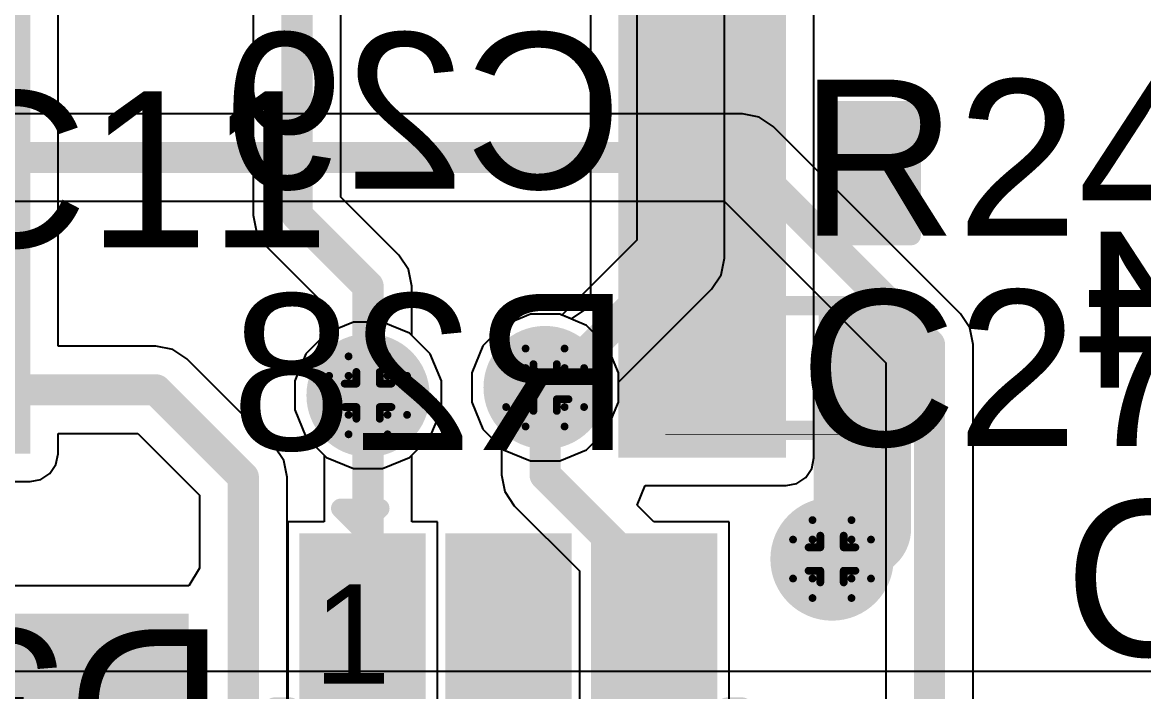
# Model space of a CAD drawing. Header units: inches. Extents: x -0.1 to 17.9, y -0.8 to 4.8.
# Drawn here: x 1.5853 to 1.8729, y 3.547 to 3.7187 of the extents above; entities that cross this region are included whole.
import ezdxf

# ---------------------------------------------------------------- set-up
doc = ezdxf.new("R2010")
doc.units = ezdxf.units.IN
doc.header["$MEASUREMENT"] = 0
for name, color, linetype in [('Bottom Layer 1', 5, 'Continuous'), ('Bottom Overlay', 54, 'Continuous'), ('Bottom Paste', 16, 'Continuous'), ('Bottom Solder', 6, 'Continuous'), ('Drill Drawing', 1, 'Continuous'), ('GND+Signal', 16, 'Continuous'), ('PWR+Signal', 76, 'Continuous'), ('Top 3D Body', 56, 'Continuous'), ('Top Layer 1', 1, 'Continuous'), ('Top Overlay', 2, 'Continuous'), ('Top Solder', 216, 'Continuous'), ('Via Holes', 16, 'Continuous')]:
    doc.layers.add(name, color=color, linetype=linetype)
doc.styles.add('Arial', font='', dxfattribs={"height": 0.2})
doc.styles.get('Arial').set_extended_font_data('Arial')

# ---------------------------------------------------------------- blocks, each defined once
blk = doc.blocks.new('R___0402_B_136')
at = {"layer": 'Bottom Layer 1'}
for points in [[(-0.0095, 0.0125), (-0.0095, -0.0125), (-0.0275, -0.0125), (-0.0275, 0.0125)], [(0.0275, 0.0125), (0.0275, -0.0125), (0.0095, -0.0125), (0.0095, 0.0125)]]:
    blk.add_hatch(color=5, dxfattribs=at).paths.add_polyline_path(points)
at = {"layer": 'Bottom Paste'}
for points in [[(-0.0095, 0.0125), (-0.0095, -0.0125), (-0.0275, -0.0125), (-0.0275, 0.0125)], [(0.0275, 0.0125), (0.0275, -0.0125), (0.0095, -0.0125), (0.0095, 0.0125)]]:
    blk.add_hatch(color=16, dxfattribs=at).paths.add_polyline_path(points)
at = {"layer": 'Bottom Solder'}
for points in [[(-0.00733, 0.01467), (-0.00733, -0.01467), (-0.02967, -0.01467), (-0.02967, 0.01467)], [(0.02967, 0.01467), (0.02967, -0.01467), (0.00733, -0.01467), (0.00733, 0.01467)]]:
    blk.add_hatch(color=6, dxfattribs=at).paths.add_polyline_path(points)
at = {"layer": 'Bottom Overlay'}
for points in [[(0.031, 0.016, 0.005, 0.005, 0), (-0.031, 0.016, 0.005, 0.005, 0)], [(-0.031, 0.016, 0.005, 0.005, 0), (-0.031, -0.016, 0.005, 0.005, 0)], [(0.031, 0.016, 0.005, 0.005, 0), (0.031, -0.016, 0.005, 0.005, 0)], [(0.032, 0.017, 0.000127, 0.000127, 0), (-0.032, 0.017, 0.000127, 0.000127, 0)], [(0.031, -0.016, 0.005, 0.005, 0), (-0.031, -0.016, 0.005, 0.005, 0)]]:
    blk.add_lwpolyline(points, format="xyseb", dxfattribs=at)
for points in [[(-0.03225, 0.016, 0.0025, 0.0025, 1), (-0.02975, 0.016, 0.0025, 0.0025, 1)], [(-0.03225, 0.016, 0.0025, 0.0025, 1), (-0.02975, 0.016, 0.0025, 0.0025, 1)], [(0.02975, 0.016, 0.0025, 0.0025, 1), (0.03225, 0.016, 0.0025, 0.0025, 1)], [(0.02975, 0.016, 0.0025, 0.0025, 1), (0.03225, 0.016, 0.0025, 0.0025, 1)], [(-0.03203, 0.017, 0.0000635, 0.0000635, 1), (-0.03197, 0.017, 0.0000635, 0.0000635, 1)], [(0.03197, 0.017, 0.0000635, 0.0000635, 1), (0.03203, 0.017, 0.0000635, 0.0000635, 1)], [(-0.03225, -0.016, 0.0025, 0.0025, 1), (-0.02975, -0.016, 0.0025, 0.0025, 1)], [(-0.03225, -0.016, 0.0025, 0.0025, 1), (-0.02975, -0.016, 0.0025, 0.0025, 1)], [(0.02975, -0.016, 0.0025, 0.0025, 1), (0.03225, -0.016, 0.0025, 0.0025, 1)], [(0.02975, -0.016, 0.0025, 0.0025, 1), (0.03225, -0.016, 0.0025, 0.0025, 1)]]:
    blk.add_lwpolyline(points, format="xyseb", close=True, dxfattribs=at)
blk = doc.blocks.new('SOT_23_6_B_211')
at = {"layer": 'Bottom Layer 1'}
for points in [[(-0.07559, 0.04961), (-0.02756, 0.04961), (-0.02756, 0.0252), (-0.07559, 0.0252)], [(0.02756, 0.04961), (0.07559, 0.04961), (0.07559, 0.0252), (0.02756, 0.0252)], [(-0.07559, 0.01221), (-0.02756, 0.01221), (-0.02756, -0.0122), (-0.07559, -0.0122)], [(0.02756, 0.01221), (0.07559, 0.01221), (0.07559, -0.0122), (0.02756, -0.0122)], [(-0.07559, -0.0252), (-0.02756, -0.0252), (-0.02756, -0.04961), (-0.07559, -0.04961)], [(0.02756, -0.0252), (0.07559, -0.0252), (0.07559, -0.04961), (0.02756, -0.04961)]]:
    blk.add_hatch(color=5, dxfattribs=at).paths.add_polyline_path(points)
at = {"layer": 'Bottom Paste'}
for points in [[(-0.07559, 0.04961), (-0.02756, 0.04961), (-0.02756, 0.0252), (-0.07559, 0.0252)], [(0.02756, 0.04961), (0.07559, 0.04961), (0.07559, 0.0252), (0.02756, 0.0252)], [(-0.07559, 0.01221), (-0.02756, 0.01221), (-0.02756, -0.0122), (-0.07559, -0.0122)], [(0.02756, 0.01221), (0.07559, 0.01221), (0.07559, -0.0122), (0.02756, -0.0122)], [(-0.07559, -0.0252), (-0.02756, -0.0252), (-0.02756, -0.04961), (-0.07559, -0.04961)], [(0.02756, -0.0252), (0.07559, -0.0252), (0.07559, -0.04961), (0.02756, -0.04961)]]:
    blk.add_hatch(color=16, dxfattribs=at).paths.add_polyline_path(points)
at = {"layer": 'Bottom Solder'}
for points in [[(-0.07959, 0.05361), (-0.02356, 0.05361), (-0.02356, 0.0212), (-0.07959, 0.0212)], [(0.02356, 0.05361), (0.07959, 0.05361), (0.07959, 0.0212), (0.02356, 0.0212)], [(-0.07959, 0.01621), (-0.02356, 0.01621), (-0.02356, -0.0162), (-0.07959, -0.0162)], [(0.02356, 0.01621), (0.07959, 0.01621), (0.07959, -0.0162), (0.02356, -0.0162)], [(-0.07959, -0.0212), (-0.02356, -0.0212), (-0.02356, -0.05361), (-0.07959, -0.05361)], [(0.02356, -0.0212), (0.07959, -0.0212), (0.07959, -0.05361), (0.02356, -0.05361)]]:
    blk.add_hatch(color=6, dxfattribs=at).paths.add_polyline_path(points)
at = {"layer": 'Bottom Overlay'}
for points in [[(-0.035, 0.05606, 0.005, 0.005, 0), (-0.035, 0.06, 0.005, 0.005, 0)], [(0.034, 0.06, 0.005, 0.005, 0), (-0.035, 0.06, 0.005, 0.005, 0)], [(0.034, 0.05606, 0.005, 0.005, 0), (0.034, 0.06, 0.005, 0.005, 0)], [(-0.086, -0.043, 0.005, 0.005, 0), (-0.086, -0.033, 0.005, 0.005, 0)], [(-0.081, -0.038, 0.005, 0.005, 0), (-0.086, -0.033, 0.005, 0.005, 0)], [(-0.086, -0.043, 0.005, 0.005, 0), (-0.081, -0.038, 0.005, 0.005, 0)], [(-0.035, -0.06, 0.005, 0.005, 0), (-0.035, -0.05606, 0.005, 0.005, 0)], [(0.034, -0.06, 0.005, 0.005, 0), (0.034, -0.05606, 0.005, 0.005, 0)], [(0.034, -0.06, 0.005, 0.005, 0), (-0.035, -0.06, 0.005, 0.005, 0)]]:
    blk.add_lwpolyline(points, format="xyseb", dxfattribs=at)
for points in [[(-0.03625, 0.06, 0.0025, 0.0025, 1), (-0.03375, 0.06, 0.0025, 0.0025, 1)], [(-0.03625, 0.06, 0.0025, 0.0025, 1), (-0.03375, 0.06, 0.0025, 0.0025, 1)], [(0.03275, 0.06, 0.0025, 0.0025, 1), (0.03525, 0.06, 0.0025, 0.0025, 1)], [(0.03275, 0.06, 0.0025, 0.0025, 1), (0.03525, 0.06, 0.0025, 0.0025, 1)], [(-0.03625, 0.05606, 0.0025, 0.0025, 1), (-0.03375, 0.05606, 0.0025, 0.0025, 1)], [(0.03275, 0.05606, 0.0025, 0.0025, 1), (0.03525, 0.05606, 0.0025, 0.0025, 1)], [(-0.08725, -0.033, 0.0025, 0.0025, 1), (-0.08475, -0.033, 0.0025, 0.0025, 1)], [(-0.08725, -0.033, 0.0025, 0.0025, 1), (-0.08475, -0.033, 0.0025, 0.0025, 1)], [(-0.08225, -0.038, 0.0025, 0.0025, 1), (-0.07975, -0.038, 0.0025, 0.0025, 1)], [(-0.08225, -0.038, 0.0025, 0.0025, 1), (-0.07975, -0.038, 0.0025, 0.0025, 1)], [(-0.08725, -0.043, 0.0025, 0.0025, 1), (-0.08475, -0.043, 0.0025, 0.0025, 1)], [(-0.08725, -0.043, 0.0025, 0.0025, 1), (-0.08475, -0.043, 0.0025, 0.0025, 1)], [(-0.03625, -0.05606, 0.0025, 0.0025, 1), (-0.03375, -0.05606, 0.0025, 0.0025, 1)], [(0.03275, -0.05606, 0.0025, 0.0025, 1), (0.03525, -0.05606, 0.0025, 0.0025, 1)], [(-0.03625, -0.06, 0.0025, 0.0025, 1), (-0.03375, -0.06, 0.0025, 0.0025, 1)], [(-0.03625, -0.06, 0.0025, 0.0025, 1), (-0.03375, -0.06, 0.0025, 0.0025, 1)], [(0.03275, -0.06, 0.0025, 0.0025, 1), (0.03525, -0.06, 0.0025, 0.0025, 1)], [(0.03275, -0.06, 0.0025, 0.0025, 1), (0.03525, -0.06, 0.0025, 0.0025, 1)]]:
    blk.add_lwpolyline(points, format="xyseb", close=True, dxfattribs=at)
blk = doc.blocks.new('C___0402_B_219')
at = {"layer": 'Bottom Layer 1'}
for points in [[(-0.0095, 0.0125), (-0.0095, -0.0125), (-0.0275, -0.0125), (-0.0275, 0.0125)], [(0.0275, 0.0125), (0.0275, -0.0125), (0.0095, -0.0125), (0.0095, 0.0125)]]:
    blk.add_hatch(color=5, dxfattribs=at).paths.add_polyline_path(points)
at = {"layer": 'Bottom Paste'}
for points in [[(-0.0095, 0.0125), (-0.0095, -0.0125), (-0.0275, -0.0125), (-0.0275, 0.0125)], [(0.0275, 0.0125), (0.0275, -0.0125), (0.0095, -0.0125), (0.0095, 0.0125)]]:
    blk.add_hatch(color=16, dxfattribs=at).paths.add_polyline_path(points)
at = {"layer": 'Bottom Solder'}
for points in [[(-0.00714, 0.01486), (-0.00714, -0.01486), (-0.02986, -0.01486), (-0.02986, 0.01486)], [(0.02986, 0.01486), (0.02986, -0.01486), (0.00714, -0.01486), (0.00714, 0.01486)]]:
    blk.add_hatch(color=6, dxfattribs=at).paths.add_polyline_path(points)
at = {"layer": 'Bottom Overlay'}
for points in [[(-0.011, 0.016, 0.005, 0.005, 0), (-0.031, 0.016, 0.005, 0.005, 0)], [(-0.031, 0.016, 0.005, 0.005, 0), (-0.031, -0.016, 0.005, 0.005, 0)], [(0.031, 0.016, 0.005, 0.005, 0), (0.011, 0.016, 0.005, 0.005, 0)], [(0.031, 0.016, 0.005, 0.005, 0), (0.031, -0.016, 0.005, 0.005, 0)], [(-0.011, -0.016, 0.005, 0.005, 0), (-0.031, -0.016, 0.005, 0.005, 0)], [(0.031, -0.016, 0.005, 0.005, 0), (0.011, -0.016, 0.005, 0.005, 0)]]:
    blk.add_lwpolyline(points, format="xyseb", dxfattribs=at)
for points in [[(-0.03225, 0.016, 0.0025, 0.0025, 1), (-0.02975, 0.016, 0.0025, 0.0025, 1)], [(-0.03225, 0.016, 0.0025, 0.0025, 1), (-0.02975, 0.016, 0.0025, 0.0025, 1)], [(-0.01225, 0.016, 0.0025, 0.0025, 1), (-0.00975, 0.016, 0.0025, 0.0025, 1)], [(0.00975, 0.016, 0.0025, 0.0025, 1), (0.01225, 0.016, 0.0025, 0.0025, 1)], [(0.02975, 0.016, 0.0025, 0.0025, 1), (0.03225, 0.016, 0.0025, 0.0025, 1)], [(0.02975, 0.016, 0.0025, 0.0025, 1), (0.03225, 0.016, 0.0025, 0.0025, 1)], [(-0.03225, -0.016, 0.0025, 0.0025, 1), (-0.02975, -0.016, 0.0025, 0.0025, 1)], [(-0.03225, -0.016, 0.0025, 0.0025, 1), (-0.02975, -0.016, 0.0025, 0.0025, 1)], [(-0.01225, -0.016, 0.0025, 0.0025, 1), (-0.00975, -0.016, 0.0025, 0.0025, 1)], [(0.00975, -0.016, 0.0025, 0.0025, 1), (0.01225, -0.016, 0.0025, 0.0025, 1)], [(0.02975, -0.016, 0.0025, 0.0025, 1), (0.03225, -0.016, 0.0025, 0.0025, 1)], [(0.02975, -0.016, 0.0025, 0.0025, 1), (0.03225, -0.016, 0.0025, 0.0025, 1)]]:
    blk.add_lwpolyline(points, format="xyseb", close=True, dxfattribs=at)

msp = doc.modelspace()

# ---------------------------------------------------------------- hatches: boundary and pattern name
at = {"layer": 'Bottom Layer 1'}
msp.add_hatch(color=5, dxfattribs=at).paths.add_polyline_path([(1.78122, 3.828), (1.73822, 3.828), (1.73822, 3.607), (1.78122, 3.607)])
h = msp.add_hatch(color=5, dxfattribs=at)
edge = h.paths.add_edge_path()
edge.add_arc((1.71941, 3.625), 0.01181, 0, 360)
h = msp.add_hatch(color=5, dxfattribs=at)
edge = h.paths.add_edge_path()
edge.add_arc((1.674, 3.623), 0.01181, 0, 360)
h = msp.add_hatch(color=5, dxfattribs=at)
edge = h.paths.add_edge_path()
edge.add_arc((1.793, 3.581), 0.01181, 0, 360)
at = {"layer": 'Bottom Solder'}
h = msp.add_hatch(color=6, dxfattribs=at)
edge = h.paths.add_edge_path()
edge.add_arc((1.71941, 3.625), 0.01581, 0, 360)
h = msp.add_hatch(color=6, dxfattribs=at)
edge = h.paths.add_edge_path()
edge.add_arc((1.674, 3.623), 0.01581, 0, 360)
h = msp.add_hatch(color=6, dxfattribs=at)
edge = h.paths.add_edge_path()
edge.add_arc((1.793, 3.581), 0.01581, 0, 360)
at = {"layer": 'GND+Signal'}
h = msp.add_hatch(color=16, dxfattribs=at)
edge = h.paths.add_edge_path()
edge.add_arc((1.71941, 3.625), 0.01181, 0, 360)
h = msp.add_hatch(color=16, dxfattribs=at)
edge = h.paths.add_edge_path()
edge.add_arc((1.674, 3.623), 0.01181, 0, 360)
h = msp.add_hatch(color=16, dxfattribs=at)
edge = h.paths.add_edge_path()
edge.add_arc((1.793, 3.581), 0.01181, 0, 360)
at = {"layer": 'PWR+Signal'}
h = msp.add_hatch(color=76, dxfattribs=at)
edge = h.paths.add_edge_path()
edge.add_arc((1.71941, 3.625), 0.01181, 0, 360)
h = msp.add_hatch(color=76, dxfattribs=at)
edge = h.paths.add_edge_path()
edge.add_arc((1.674, 3.623), 0.01181, 0, 360)
h = msp.add_hatch(color=76, dxfattribs=at)
edge = h.paths.add_edge_path()
edge.add_arc((1.793, 3.581), 0.01181, 0, 360)
at = {"layer": 'Top Layer 1'}
for points in [[(1.52934, 3.608), (1.58734, 3.608), (1.58734, 3.827), (1.52934, 3.827)], [(1.523, 3.42), (1.628, 3.42), (1.628, 3.567), (1.523, 3.567)]]:
    msp.add_hatch(color=1, dxfattribs=at).paths.add_polyline_path(points)
h = msp.add_hatch(color=1, dxfattribs=at)
edge = h.paths.add_edge_path()
edge.add_arc((1.71941, 3.625), 0.01181, 0, 360)
h = msp.add_hatch(color=1, dxfattribs=at)
edge = h.paths.add_edge_path()
edge.add_arc((1.674, 3.623), 0.01181, 0, 360)
h = msp.add_hatch(color=1, dxfattribs=at)
edge = h.paths.add_edge_path()
edge.add_arc((1.793, 3.581), 0.01181, 0, 360)
at = {"layer": 'Top Solder'}
h = msp.add_hatch(color=216, dxfattribs=at)
edge = h.paths.add_edge_path()
edge.add_arc((1.793, 3.581), 0.01581, 0, 360)
at = {"layer": 'Via Holes'}
h = msp.add_hatch(color=7, dxfattribs=at)
edge = h.paths.add_edge_path()
edge.add_arc((1.71941, 3.625), 0.00591, 0, 360)
h = msp.add_hatch(color=7, dxfattribs=at)
edge = h.paths.add_edge_path()
edge.add_arc((1.674, 3.623), 0.00591, 0, 360)
h = msp.add_hatch(color=7, dxfattribs=at)
edge = h.paths.add_edge_path()
edge.add_arc((1.793, 3.581), 0.00591, 0, 360)

# ---------------------------------------------------------------- linework, layer by layer
at = {"layer": 'Bottom Layer 1'}
for p, q in [((1.73108, 3.72074), (1.73108, 3.64594)), ((1.78836, 3.607), (1.78836, 3.72074)), ((1.71567, 3.64381), (1.70875, 3.64095)), ((1.72315, 3.64381), (1.71567, 3.64381)), ((1.72608, 3.6426), (1.72315, 3.64381)), ((1.73108, 3.64594), (1.72608, 3.6426)), ((1.67026, 3.64181), (1.66334, 3.63895)), ((1.67774, 3.64181), (1.67026, 3.64181)), ((1.68466, 3.63895), (1.67774, 3.64181)), ((1.70875, 3.64095), (1.70346, 3.63566)), ((1.66334, 3.63895), (1.65805, 3.63366)), ((1.68995, 3.63366), (1.68466, 3.63895)), ((1.70346, 3.63566), (1.7006, 3.62874)), ((1.65805, 3.63366), (1.65519, 3.62674)), ((1.69281, 3.62674), (1.68995, 3.63366)), ((1.65519, 3.62674), (1.65519, 3.61926)), ((1.69281, 3.61926), (1.69281, 3.62674)), ((1.7006, 3.62874), (1.7006, 3.62126)), ((1.7006, 3.62126), (1.70346, 3.61434)), ((1.65519, 3.61926), (1.65805, 3.61234)), ((1.68995, 3.61234), (1.69281, 3.61926)), ((1.65805, 3.61234), (1.66278, 3.60761)), ((1.68522, 3.60761), (1.68995, 3.61234)), ((1.70346, 3.61434), (1.70819, 3.60961)), ((1.70819, 3.60961), (1.70819, 3.60259)), ((1.66278, 3.60761), (1.66278, 3.59059)), ((1.68522, 3.59059), (1.68522, 3.60761)), ((1.78781, 3.60427), (1.78836, 3.607)), ((1.78627, 3.60195), (1.78781, 3.60427)), ((1.70819, 3.60259), (1.70819, 3.60259)), ((1.70819, 3.60259), (1.70905, 3.5983)), ((1.78395, 3.60041), (1.78627, 3.60195)), ((1.70905, 3.5983), (1.71148, 3.59466)), ((1.743, 3.59486), (1.74507, 3.59986)), ((1.74507, 3.59986), (1.78122, 3.59986)), ((1.78122, 3.59986), (1.78395, 3.60041)), ((1.74727, 3.59059), (1.743, 3.59486)), ((1.71148, 3.59466), (1.7282, 3.57794)), ((1.66278, 3.59059), (1.65339, 3.59059)), ((1.65339, 3.59059), (1.65339, 3.52856)), ((1.6918, 3.59059), (1.68522, 3.59059)), ((1.6918, 3.52856), (1.6918, 3.59059)), ((1.76661, 3.59059), (1.74727, 3.59059)), ((1.76661, 3.52856), (1.76661, 3.59059)), ((1.7282, 3.57794), (1.7282, 3.52856))]:
    msp.add_line(p, q, dxfattribs=at)
for points in [[(1.80079, 3.58879, 0.025, 0.025, 0), (1.80079, 3.63, 0.025, 0.025, 0)], [(1.674, 3.56098, 0.008, 0.008, 0), (1.674, 3.623, 0.008, 0.008, 0)], [(1.71941, 3.60259, 0.008, 0.008, 0), (1.71941, 3.625, 0.008, 0.008, 0)], [(1.71941, 3.60259, 0.008, 0.008, 0), (1.7474, 3.5746, 0.008, 0.008, 0)], [(1.793, 3.581, 0.025, 0.025, 0), (1.80079, 3.58879, 0.025, 0.025, 0)], [(1.6726, 3.55957, 0.008, 0.008, 0), (1.6726, 3.5746, 0.008, 0.008, 0)], [(1.71, 3.5144, 0.008, 0.008, 0), (1.71, 3.5746, 0.008, 0.008, 0)], [(1.7474, 3.55957, 0.008, 0.008, 0), (1.7474, 3.5746, 0.008, 0.008, 0)], [(1.6726, 3.55957, 0.008, 0.008, 0), (1.674, 3.56098, 0.008, 0.008, 0)], [(1.6726, 3.5144, 0.008, 0.008, 0), (1.6726, 3.55957, 0.008, 0.008, 0)], [(1.7474, 3.5144, 0.008, 0.008, 0), (1.7474, 3.55957, 0.008, 0.008, 0)]]:
    msp.add_lwpolyline(points, format="xyseb", dxfattribs=at)
for points in [[(1.79454, 3.63, 0.0125, 0.0125, 1), (1.80704, 3.63, 0.0125, 0.0125, 1)], [(1.672, 3.623, 0.004, 0.004, 1), (1.676, 3.623, 0.004, 0.004, 1)], [(1.71741, 3.625, 0.004, 0.004, 1), (1.72141, 3.625, 0.004, 0.004, 1)], [(1.71741, 3.60259, 0.004, 0.004, 1), (1.72141, 3.60259, 0.004, 0.004, 1)], [(1.71741, 3.60259, 0.004, 0.004, 1), (1.72141, 3.60259, 0.004, 0.004, 1)], [(1.79454, 3.58879, 0.0125, 0.0125, 1), (1.80704, 3.58879, 0.0125, 0.0125, 1)], [(1.79454, 3.58879, 0.0125, 0.0125, 1), (1.80704, 3.58879, 0.0125, 0.0125, 1)], [(1.78675, 3.581, 0.0125, 0.0125, 1), (1.79925, 3.581, 0.0125, 0.0125, 1)], [(1.6706, 3.5746, 0.004, 0.004, 1), (1.6746, 3.5746, 0.004, 0.004, 1)], [(1.708, 3.5746, 0.004, 0.004, 1), (1.712, 3.5746, 0.004, 0.004, 1)], [(1.7454, 3.5746, 0.004, 0.004, 1), (1.7494, 3.5746, 0.004, 0.004, 1)], [(1.7454, 3.5746, 0.004, 0.004, 1), (1.7494, 3.5746, 0.004, 0.004, 1)], [(1.6706, 3.55957, 0.004, 0.004, 1), (1.6746, 3.55957, 0.004, 0.004, 1)], [(1.6706, 3.55957, 0.004, 0.004, 1), (1.6746, 3.55957, 0.004, 0.004, 1)], [(1.6706, 3.55957, 0.004, 0.004, 1), (1.6746, 3.55957, 0.004, 0.004, 1)], [(1.672, 3.56098, 0.004, 0.004, 1), (1.676, 3.56098, 0.004, 0.004, 1)], [(1.672, 3.56098, 0.004, 0.004, 1), (1.676, 3.56098, 0.004, 0.004, 1)], [(1.7454, 3.55957, 0.004, 0.004, 1), (1.7494, 3.55957, 0.004, 0.004, 1)], [(1.7454, 3.55957, 0.004, 0.004, 1), (1.7494, 3.55957, 0.004, 0.004, 1)]]:
    msp.add_lwpolyline(points, format="xyseb", close=True, dxfattribs=at)
at = {"layer": 'Drill Drawing'}
for points in [[(1.71441, 3.63, 0.002, 0.002, 0), (1.71441, 3.635, 0.002, 0.002, 0)], [(1.71441, 3.635, 0.002, 0.002, 0), (1.72441, 3.635, 0.002, 0.002, 0)], [(1.72441, 3.63, 0.002, 0.002, 0), (1.72441, 3.635, 0.002, 0.002, 0)], [(1.669, 3.628, 0.002, 0.002, 0), (1.669, 3.633, 0.002, 0.002, 0)], [(1.669, 3.633, 0.002, 0.002, 0), (1.679, 3.633, 0.002, 0.002, 0)], [(1.679, 3.628, 0.002, 0.002, 0), (1.679, 3.633, 0.002, 0.002, 0)], [(1.671, 3.626, 0.002, 0.002, 0), (1.671, 3.629, 0.002, 0.002, 0)], [(1.671, 3.629, 0.002, 0.002, 0), (1.677, 3.629, 0.002, 0.002, 0)], [(1.677, 3.626, 0.002, 0.002, 0), (1.677, 3.629, 0.002, 0.002, 0)], [(1.70941, 3.62, 0.002, 0.002, 0), (1.70941, 3.63, 0.002, 0.002, 0)], [(1.70941, 3.63, 0.002, 0.002, 0), (1.71441, 3.63, 0.002, 0.002, 0)], [(1.71641, 3.628, 0.002, 0.002, 0), (1.71641, 3.631, 0.002, 0.002, 0)], [(1.71641, 3.631, 0.002, 0.002, 0), (1.72241, 3.631, 0.002, 0.002, 0)], [(1.72241, 3.628, 0.002, 0.002, 0), (1.72241, 3.631, 0.002, 0.002, 0)], [(1.72441, 3.63, 0.002, 0.002, 0), (1.72941, 3.63, 0.002, 0.002, 0)], [(1.72941, 3.62, 0.002, 0.002, 0), (1.72941, 3.63, 0.002, 0.002, 0)], [(1.664, 3.618, 0.002, 0.002, 0), (1.664, 3.628, 0.002, 0.002, 0)], [(1.664, 3.628, 0.002, 0.002, 0), (1.669, 3.628, 0.002, 0.002, 0)], [(1.668, 3.62, 0.002, 0.002, 0), (1.668, 3.626, 0.002, 0.002, 0)], [(1.668, 3.626, 0.002, 0.002, 0), (1.671, 3.626, 0.002, 0.002, 0)], [(1.677, 3.626, 0.002, 0.002, 0), (1.68, 3.626, 0.002, 0.002, 0)], [(1.679, 3.628, 0.002, 0.002, 0), (1.684, 3.628, 0.002, 0.002, 0)], [(1.68, 3.62, 0.002, 0.002, 0), (1.68, 3.626, 0.002, 0.002, 0)], [(1.684, 3.618, 0.002, 0.002, 0), (1.684, 3.628, 0.002, 0.002, 0)], [(1.71341, 3.622, 0.002, 0.002, 0), (1.71341, 3.628, 0.002, 0.002, 0)], [(1.71341, 3.628, 0.002, 0.002, 0), (1.71641, 3.628, 0.002, 0.002, 0)], [(1.72241, 3.628, 0.002, 0.002, 0), (1.72541, 3.628, 0.002, 0.002, 0)], [(1.72541, 3.622, 0.002, 0.002, 0), (1.72541, 3.628, 0.002, 0.002, 0)], [(1.668, 3.62, 0.002, 0.002, 0), (1.671, 3.62, 0.002, 0.002, 0)], [(1.671, 3.617, 0.002, 0.002, 0), (1.671, 3.62, 0.002, 0.002, 0)], [(1.677, 3.62, 0.002, 0.002, 0), (1.68, 3.62, 0.002, 0.002, 0)], [(1.677, 3.617, 0.002, 0.002, 0), (1.677, 3.62, 0.002, 0.002, 0)], [(1.70941, 3.62, 0.002, 0.002, 0), (1.71441, 3.62, 0.002, 0.002, 0)], [(1.71341, 3.622, 0.002, 0.002, 0), (1.71641, 3.622, 0.002, 0.002, 0)], [(1.71441, 3.615, 0.002, 0.002, 0), (1.71441, 3.62, 0.002, 0.002, 0)], [(1.71641, 3.619, 0.002, 0.002, 0), (1.71641, 3.622, 0.002, 0.002, 0)], [(1.72241, 3.622, 0.002, 0.002, 0), (1.72541, 3.622, 0.002, 0.002, 0)], [(1.72241, 3.619, 0.002, 0.002, 0), (1.72241, 3.622, 0.002, 0.002, 0)], [(1.72441, 3.62, 0.002, 0.002, 0), (1.72941, 3.62, 0.002, 0.002, 0)], [(1.72441, 3.615, 0.002, 0.002, 0), (1.72441, 3.62, 0.002, 0.002, 0)], [(1.664, 3.618, 0.002, 0.002, 0), (1.669, 3.618, 0.002, 0.002, 0)], [(1.669, 3.613, 0.002, 0.002, 0), (1.669, 3.618, 0.002, 0.002, 0)], [(1.671, 3.617, 0.002, 0.002, 0), (1.677, 3.617, 0.002, 0.002, 0)], [(1.679, 3.618, 0.002, 0.002, 0), (1.684, 3.618, 0.002, 0.002, 0)], [(1.679, 3.613, 0.002, 0.002, 0), (1.679, 3.618, 0.002, 0.002, 0)], [(1.71641, 3.619, 0.002, 0.002, 0), (1.72241, 3.619, 0.002, 0.002, 0)], [(1.71441, 3.615, 0.002, 0.002, 0), (1.72441, 3.615, 0.002, 0.002, 0)], [(1.669, 3.613, 0.002, 0.002, 0), (1.679, 3.613, 0.002, 0.002, 0)], [(1.788, 3.586, 0.002, 0.002, 0), (1.788, 3.591, 0.002, 0.002, 0)], [(1.788, 3.591, 0.002, 0.002, 0), (1.798, 3.591, 0.002, 0.002, 0)], [(1.798, 3.586, 0.002, 0.002, 0), (1.798, 3.591, 0.002, 0.002, 0)], [(1.783, 3.576, 0.002, 0.002, 0), (1.783, 3.586, 0.002, 0.002, 0)], [(1.783, 3.586, 0.002, 0.002, 0), (1.788, 3.586, 0.002, 0.002, 0)], [(1.79, 3.584, 0.002, 0.002, 0), (1.79, 3.587, 0.002, 0.002, 0)], [(1.79, 3.587, 0.002, 0.002, 0), (1.796, 3.587, 0.002, 0.002, 0)], [(1.796, 3.584, 0.002, 0.002, 0), (1.796, 3.587, 0.002, 0.002, 0)], [(1.798, 3.586, 0.002, 0.002, 0), (1.803, 3.586, 0.002, 0.002, 0)], [(1.803, 3.576, 0.002, 0.002, 0), (1.803, 3.586, 0.002, 0.002, 0)], [(1.787, 3.578, 0.002, 0.002, 0), (1.787, 3.584, 0.002, 0.002, 0)], [(1.787, 3.584, 0.002, 0.002, 0), (1.79, 3.584, 0.002, 0.002, 0)], [(1.796, 3.584, 0.002, 0.002, 0), (1.799, 3.584, 0.002, 0.002, 0)], [(1.799, 3.578, 0.002, 0.002, 0), (1.799, 3.584, 0.002, 0.002, 0)], [(1.787, 3.578, 0.002, 0.002, 0), (1.79, 3.578, 0.002, 0.002, 0)], [(1.79, 3.575, 0.002, 0.002, 0), (1.79, 3.578, 0.002, 0.002, 0)], [(1.796, 3.578, 0.002, 0.002, 0), (1.799, 3.578, 0.002, 0.002, 0)], [(1.796, 3.575, 0.002, 0.002, 0), (1.796, 3.578, 0.002, 0.002, 0)], [(1.783, 3.576, 0.002, 0.002, 0), (1.788, 3.576, 0.002, 0.002, 0)], [(1.788, 3.571, 0.002, 0.002, 0), (1.788, 3.576, 0.002, 0.002, 0)], [(1.79, 3.575, 0.002, 0.002, 0), (1.796, 3.575, 0.002, 0.002, 0)], [(1.798, 3.576, 0.002, 0.002, 0), (1.803, 3.576, 0.002, 0.002, 0)], [(1.798, 3.571, 0.002, 0.002, 0), (1.798, 3.576, 0.002, 0.002, 0)], [(1.788, 3.571, 0.002, 0.002, 0), (1.798, 3.571, 0.002, 0.002, 0)]]:
    msp.add_lwpolyline(points, format="xyseb", dxfattribs=at)
for points in [[(1.71391, 3.635, 0.001, 0.001, 1), (1.71491, 3.635, 0.001, 0.001, 1)], [(1.71391, 3.635, 0.001, 0.001, 1), (1.71491, 3.635, 0.001, 0.001, 1)], [(1.72391, 3.635, 0.001, 0.001, 1), (1.72491, 3.635, 0.001, 0.001, 1)], [(1.72391, 3.635, 0.001, 0.001, 1), (1.72491, 3.635, 0.001, 0.001, 1)], [(1.6685, 3.633, 0.001, 0.001, 1), (1.6695, 3.633, 0.001, 0.001, 1)], [(1.6685, 3.633, 0.001, 0.001, 1), (1.6695, 3.633, 0.001, 0.001, 1)], [(1.6785, 3.633, 0.001, 0.001, 1), (1.6795, 3.633, 0.001, 0.001, 1)], [(1.6785, 3.633, 0.001, 0.001, 1), (1.6795, 3.633, 0.001, 0.001, 1)], [(1.6705, 3.629, 0.001, 0.001, 1), (1.6715, 3.629, 0.001, 0.001, 1)], [(1.6705, 3.629, 0.001, 0.001, 1), (1.6715, 3.629, 0.001, 0.001, 1)], [(1.6765, 3.629, 0.001, 0.001, 1), (1.6775, 3.629, 0.001, 0.001, 1)], [(1.6765, 3.629, 0.001, 0.001, 1), (1.6775, 3.629, 0.001, 0.001, 1)], [(1.70891, 3.63, 0.001, 0.001, 1), (1.70991, 3.63, 0.001, 0.001, 1)], [(1.70891, 3.63, 0.001, 0.001, 1), (1.70991, 3.63, 0.001, 0.001, 1)], [(1.71391, 3.63, 0.001, 0.001, 1), (1.71491, 3.63, 0.001, 0.001, 1)], [(1.71391, 3.63, 0.001, 0.001, 1), (1.71491, 3.63, 0.001, 0.001, 1)], [(1.71591, 3.631, 0.001, 0.001, 1), (1.71691, 3.631, 0.001, 0.001, 1)], [(1.71591, 3.631, 0.001, 0.001, 1), (1.71691, 3.631, 0.001, 0.001, 1)], [(1.72191, 3.631, 0.001, 0.001, 1), (1.72291, 3.631, 0.001, 0.001, 1)], [(1.72191, 3.631, 0.001, 0.001, 1), (1.72291, 3.631, 0.001, 0.001, 1)], [(1.72391, 3.63, 0.001, 0.001, 1), (1.72491, 3.63, 0.001, 0.001, 1)], [(1.72391, 3.63, 0.001, 0.001, 1), (1.72491, 3.63, 0.001, 0.001, 1)], [(1.72891, 3.63, 0.001, 0.001, 1), (1.72991, 3.63, 0.001, 0.001, 1)], [(1.72891, 3.63, 0.001, 0.001, 1), (1.72991, 3.63, 0.001, 0.001, 1)], [(1.6635, 3.628, 0.001, 0.001, 1), (1.6645, 3.628, 0.001, 0.001, 1)], [(1.6635, 3.628, 0.001, 0.001, 1), (1.6645, 3.628, 0.001, 0.001, 1)], [(1.6675, 3.626, 0.001, 0.001, 1), (1.6685, 3.626, 0.001, 0.001, 1)], [(1.6675, 3.626, 0.001, 0.001, 1), (1.6685, 3.626, 0.001, 0.001, 1)], [(1.6685, 3.628, 0.001, 0.001, 1), (1.6695, 3.628, 0.001, 0.001, 1)], [(1.6685, 3.628, 0.001, 0.001, 1), (1.6695, 3.628, 0.001, 0.001, 1)], [(1.6705, 3.626, 0.001, 0.001, 1), (1.6715, 3.626, 0.001, 0.001, 1)], [(1.6705, 3.626, 0.001, 0.001, 1), (1.6715, 3.626, 0.001, 0.001, 1)], [(1.6765, 3.626, 0.001, 0.001, 1), (1.6775, 3.626, 0.001, 0.001, 1)], [(1.6765, 3.626, 0.001, 0.001, 1), (1.6775, 3.626, 0.001, 0.001, 1)], [(1.6785, 3.628, 0.001, 0.001, 1), (1.6795, 3.628, 0.001, 0.001, 1)], [(1.6785, 3.628, 0.001, 0.001, 1), (1.6795, 3.628, 0.001, 0.001, 1)], [(1.6795, 3.626, 0.001, 0.001, 1), (1.6805, 3.626, 0.001, 0.001, 1)], [(1.6795, 3.626, 0.001, 0.001, 1), (1.6805, 3.626, 0.001, 0.001, 1)], [(1.6835, 3.628, 0.001, 0.001, 1), (1.6845, 3.628, 0.001, 0.001, 1)], [(1.6835, 3.628, 0.001, 0.001, 1), (1.6845, 3.628, 0.001, 0.001, 1)], [(1.71291, 3.628, 0.001, 0.001, 1), (1.71391, 3.628, 0.001, 0.001, 1)], [(1.71291, 3.628, 0.001, 0.001, 1), (1.71391, 3.628, 0.001, 0.001, 1)], [(1.71591, 3.628, 0.001, 0.001, 1), (1.71691, 3.628, 0.001, 0.001, 1)], [(1.71591, 3.628, 0.001, 0.001, 1), (1.71691, 3.628, 0.001, 0.001, 1)], [(1.72191, 3.628, 0.001, 0.001, 1), (1.72291, 3.628, 0.001, 0.001, 1)], [(1.72191, 3.628, 0.001, 0.001, 1), (1.72291, 3.628, 0.001, 0.001, 1)], [(1.72491, 3.628, 0.001, 0.001, 1), (1.72591, 3.628, 0.001, 0.001, 1)], [(1.72491, 3.628, 0.001, 0.001, 1), (1.72591, 3.628, 0.001, 0.001, 1)], [(1.6675, 3.62, 0.001, 0.001, 1), (1.6685, 3.62, 0.001, 0.001, 1)], [(1.6675, 3.62, 0.001, 0.001, 1), (1.6685, 3.62, 0.001, 0.001, 1)], [(1.6705, 3.62, 0.001, 0.001, 1), (1.6715, 3.62, 0.001, 0.001, 1)], [(1.6705, 3.62, 0.001, 0.001, 1), (1.6715, 3.62, 0.001, 0.001, 1)], [(1.6765, 3.62, 0.001, 0.001, 1), (1.6775, 3.62, 0.001, 0.001, 1)], [(1.6765, 3.62, 0.001, 0.001, 1), (1.6775, 3.62, 0.001, 0.001, 1)], [(1.6795, 3.62, 0.001, 0.001, 1), (1.6805, 3.62, 0.001, 0.001, 1)], [(1.6795, 3.62, 0.001, 0.001, 1), (1.6805, 3.62, 0.001, 0.001, 1)], [(1.70891, 3.62, 0.001, 0.001, 1), (1.70991, 3.62, 0.001, 0.001, 1)], [(1.70891, 3.62, 0.001, 0.001, 1), (1.70991, 3.62, 0.001, 0.001, 1)], [(1.71291, 3.622, 0.001, 0.001, 1), (1.71391, 3.622, 0.001, 0.001, 1)], [(1.71291, 3.622, 0.001, 0.001, 1), (1.71391, 3.622, 0.001, 0.001, 1)], [(1.71391, 3.62, 0.001, 0.001, 1), (1.71491, 3.62, 0.001, 0.001, 1)], [(1.71391, 3.62, 0.001, 0.001, 1), (1.71491, 3.62, 0.001, 0.001, 1)], [(1.71591, 3.622, 0.001, 0.001, 1), (1.71691, 3.622, 0.001, 0.001, 1)], [(1.71591, 3.622, 0.001, 0.001, 1), (1.71691, 3.622, 0.001, 0.001, 1)], [(1.72191, 3.622, 0.001, 0.001, 1), (1.72291, 3.622, 0.001, 0.001, 1)], [(1.72191, 3.622, 0.001, 0.001, 1), (1.72291, 3.622, 0.001, 0.001, 1)], [(1.72391, 3.62, 0.001, 0.001, 1), (1.72491, 3.62, 0.001, 0.001, 1)], [(1.72391, 3.62, 0.001, 0.001, 1), (1.72491, 3.62, 0.001, 0.001, 1)], [(1.72491, 3.622, 0.001, 0.001, 1), (1.72591, 3.622, 0.001, 0.001, 1)], [(1.72491, 3.622, 0.001, 0.001, 1), (1.72591, 3.622, 0.001, 0.001, 1)], [(1.72891, 3.62, 0.001, 0.001, 1), (1.72991, 3.62, 0.001, 0.001, 1)], [(1.72891, 3.62, 0.001, 0.001, 1), (1.72991, 3.62, 0.001, 0.001, 1)], [(1.6635, 3.618, 0.001, 0.001, 1), (1.6645, 3.618, 0.001, 0.001, 1)], [(1.6635, 3.618, 0.001, 0.001, 1), (1.6645, 3.618, 0.001, 0.001, 1)], [(1.6685, 3.618, 0.001, 0.001, 1), (1.6695, 3.618, 0.001, 0.001, 1)], [(1.6685, 3.618, 0.001, 0.001, 1), (1.6695, 3.618, 0.001, 0.001, 1)], [(1.6705, 3.617, 0.001, 0.001, 1), (1.6715, 3.617, 0.001, 0.001, 1)], [(1.6705, 3.617, 0.001, 0.001, 1), (1.6715, 3.617, 0.001, 0.001, 1)], [(1.6765, 3.617, 0.001, 0.001, 1), (1.6775, 3.617, 0.001, 0.001, 1)], [(1.6765, 3.617, 0.001, 0.001, 1), (1.6775, 3.617, 0.001, 0.001, 1)], [(1.6785, 3.618, 0.001, 0.001, 1), (1.6795, 3.618, 0.001, 0.001, 1)], [(1.6785, 3.618, 0.001, 0.001, 1), (1.6795, 3.618, 0.001, 0.001, 1)], [(1.6835, 3.618, 0.001, 0.001, 1), (1.6845, 3.618, 0.001, 0.001, 1)], [(1.6835, 3.618, 0.001, 0.001, 1), (1.6845, 3.618, 0.001, 0.001, 1)], [(1.71591, 3.619, 0.001, 0.001, 1), (1.71691, 3.619, 0.001, 0.001, 1)], [(1.71591, 3.619, 0.001, 0.001, 1), (1.71691, 3.619, 0.001, 0.001, 1)], [(1.72191, 3.619, 0.001, 0.001, 1), (1.72291, 3.619, 0.001, 0.001, 1)], [(1.72191, 3.619, 0.001, 0.001, 1), (1.72291, 3.619, 0.001, 0.001, 1)], [(1.71391, 3.615, 0.001, 0.001, 1), (1.71491, 3.615, 0.001, 0.001, 1)], [(1.71391, 3.615, 0.001, 0.001, 1), (1.71491, 3.615, 0.001, 0.001, 1)], [(1.72391, 3.615, 0.001, 0.001, 1), (1.72491, 3.615, 0.001, 0.001, 1)], [(1.72391, 3.615, 0.001, 0.001, 1), (1.72491, 3.615, 0.001, 0.001, 1)], [(1.6685, 3.613, 0.001, 0.001, 1), (1.6695, 3.613, 0.001, 0.001, 1)], [(1.6685, 3.613, 0.001, 0.001, 1), (1.6695, 3.613, 0.001, 0.001, 1)], [(1.6785, 3.613, 0.001, 0.001, 1), (1.6795, 3.613, 0.001, 0.001, 1)], [(1.6785, 3.613, 0.001, 0.001, 1), (1.6795, 3.613, 0.001, 0.001, 1)], [(1.7875, 3.591, 0.001, 0.001, 1), (1.7885, 3.591, 0.001, 0.001, 1)], [(1.7875, 3.591, 0.001, 0.001, 1), (1.7885, 3.591, 0.001, 0.001, 1)], [(1.7975, 3.591, 0.001, 0.001, 1), (1.7985, 3.591, 0.001, 0.001, 1)], [(1.7975, 3.591, 0.001, 0.001, 1), (1.7985, 3.591, 0.001, 0.001, 1)], [(1.7825, 3.586, 0.001, 0.001, 1), (1.7835, 3.586, 0.001, 0.001, 1)], [(1.7825, 3.586, 0.001, 0.001, 1), (1.7835, 3.586, 0.001, 0.001, 1)], [(1.7875, 3.586, 0.001, 0.001, 1), (1.7885, 3.586, 0.001, 0.001, 1)], [(1.7875, 3.586, 0.001, 0.001, 1), (1.7885, 3.586, 0.001, 0.001, 1)], [(1.7895, 3.587, 0.001, 0.001, 1), (1.7905, 3.587, 0.001, 0.001, 1)], [(1.7895, 3.587, 0.001, 0.001, 1), (1.7905, 3.587, 0.001, 0.001, 1)], [(1.7955, 3.587, 0.001, 0.001, 1), (1.7965, 3.587, 0.001, 0.001, 1)], [(1.7955, 3.587, 0.001, 0.001, 1), (1.7965, 3.587, 0.001, 0.001, 1)], [(1.7975, 3.586, 0.001, 0.001, 1), (1.7985, 3.586, 0.001, 0.001, 1)], [(1.7975, 3.586, 0.001, 0.001, 1), (1.7985, 3.586, 0.001, 0.001, 1)], [(1.8025, 3.586, 0.001, 0.001, 1), (1.8035, 3.586, 0.001, 0.001, 1)], [(1.8025, 3.586, 0.001, 0.001, 1), (1.8035, 3.586, 0.001, 0.001, 1)], [(1.7865, 3.584, 0.001, 0.001, 1), (1.7875, 3.584, 0.001, 0.001, 1)], [(1.7865, 3.584, 0.001, 0.001, 1), (1.7875, 3.584, 0.001, 0.001, 1)], [(1.7895, 3.584, 0.001, 0.001, 1), (1.7905, 3.584, 0.001, 0.001, 1)], [(1.7895, 3.584, 0.001, 0.001, 1), (1.7905, 3.584, 0.001, 0.001, 1)], [(1.7955, 3.584, 0.001, 0.001, 1), (1.7965, 3.584, 0.001, 0.001, 1)], [(1.7955, 3.584, 0.001, 0.001, 1), (1.7965, 3.584, 0.001, 0.001, 1)], [(1.7985, 3.584, 0.001, 0.001, 1), (1.7995, 3.584, 0.001, 0.001, 1)], [(1.7985, 3.584, 0.001, 0.001, 1), (1.7995, 3.584, 0.001, 0.001, 1)], [(1.7865, 3.578, 0.001, 0.001, 1), (1.7875, 3.578, 0.001, 0.001, 1)], [(1.7865, 3.578, 0.001, 0.001, 1), (1.7875, 3.578, 0.001, 0.001, 1)], [(1.7895, 3.578, 0.001, 0.001, 1), (1.7905, 3.578, 0.001, 0.001, 1)], [(1.7895, 3.578, 0.001, 0.001, 1), (1.7905, 3.578, 0.001, 0.001, 1)], [(1.7955, 3.578, 0.001, 0.001, 1), (1.7965, 3.578, 0.001, 0.001, 1)], [(1.7955, 3.578, 0.001, 0.001, 1), (1.7965, 3.578, 0.001, 0.001, 1)], [(1.7985, 3.578, 0.001, 0.001, 1), (1.7995, 3.578, 0.001, 0.001, 1)], [(1.7985, 3.578, 0.001, 0.001, 1), (1.7995, 3.578, 0.001, 0.001, 1)], [(1.7825, 3.576, 0.001, 0.001, 1), (1.7835, 3.576, 0.001, 0.001, 1)], [(1.7825, 3.576, 0.001, 0.001, 1), (1.7835, 3.576, 0.001, 0.001, 1)], [(1.7875, 3.576, 0.001, 0.001, 1), (1.7885, 3.576, 0.001, 0.001, 1)], [(1.7875, 3.576, 0.001, 0.001, 1), (1.7885, 3.576, 0.001, 0.001, 1)], [(1.7895, 3.575, 0.001, 0.001, 1), (1.7905, 3.575, 0.001, 0.001, 1)], [(1.7895, 3.575, 0.001, 0.001, 1), (1.7905, 3.575, 0.001, 0.001, 1)], [(1.7955, 3.575, 0.001, 0.001, 1), (1.7965, 3.575, 0.001, 0.001, 1)], [(1.7955, 3.575, 0.001, 0.001, 1), (1.7965, 3.575, 0.001, 0.001, 1)], [(1.7975, 3.576, 0.001, 0.001, 1), (1.7985, 3.576, 0.001, 0.001, 1)], [(1.7975, 3.576, 0.001, 0.001, 1), (1.7985, 3.576, 0.001, 0.001, 1)], [(1.8025, 3.576, 0.001, 0.001, 1), (1.8035, 3.576, 0.001, 0.001, 1)], [(1.8025, 3.576, 0.001, 0.001, 1), (1.8035, 3.576, 0.001, 0.001, 1)], [(1.7875, 3.571, 0.001, 0.001, 1), (1.7885, 3.571, 0.001, 0.001, 1)], [(1.7875, 3.571, 0.001, 0.001, 1), (1.7885, 3.571, 0.001, 0.001, 1)], [(1.7975, 3.571, 0.001, 0.001, 1), (1.7985, 3.571, 0.001, 0.001, 1)], [(1.7975, 3.571, 0.001, 0.001, 1), (1.7985, 3.571, 0.001, 0.001, 1)]]:
    msp.add_lwpolyline(points, format="xyseb", close=True, dxfattribs=at)
at = {"layer": 'GND+Signal'}
for p, q in [((1.77, 3.69522), (1.563, 3.69522)), ((1.77429, 3.69436), (1.77, 3.69522)), ((1.77, 3.69522), (1.77, 3.69522)), ((1.77793, 3.69193), (1.77429, 3.69436)), ((1.82593, 3.64393), (1.77793, 3.69193)), ((1.56765, 3.67278), (1.76535, 3.67278)), ((1.76535, 3.67278), (1.80678, 3.63135)), ((1.71567, 3.64381), (1.70875, 3.64095)), ((1.72315, 3.64381), (1.71567, 3.64381)), ((1.73006, 3.64095), (1.72315, 3.64381)), ((1.82836, 3.64029), (1.82593, 3.64393)), ((1.82593, 3.64393), (1.82593, 3.64393)), ((1.67026, 3.64181), (1.66334, 3.63895)), ((1.67774, 3.64181), (1.67026, 3.64181)), ((1.68466, 3.63895), (1.67774, 3.64181)), ((1.70875, 3.64095), (1.70346, 3.63566)), ((1.73536, 3.63566), (1.73006, 3.64095)), ((1.66334, 3.63895), (1.65805, 3.63366)), ((1.68995, 3.63366), (1.68466, 3.63895)), ((1.82922, 3.636), (1.82836, 3.64029)), ((1.70346, 3.63566), (1.7006, 3.62874)), ((1.73822, 3.62874), (1.73536, 3.63566)), ((1.82922, 3.47865), (1.82922, 3.636)), ((1.82922, 3.636), (1.82922, 3.636)), ((1.65805, 3.63366), (1.65519, 3.62674)), ((1.69281, 3.62674), (1.68995, 3.63366)), ((1.80678, 3.63135), (1.80678, 3.474)), ((1.65519, 3.62674), (1.65519, 3.61926)), ((1.69281, 3.61926), (1.69281, 3.62674)), ((1.7006, 3.62874), (1.7006, 3.62126)), ((1.73822, 3.62126), (1.73822, 3.62874)), ((1.7006, 3.62126), (1.70346, 3.61434)), ((1.73536, 3.61434), (1.73822, 3.62126)), ((1.65519, 3.61926), (1.65805, 3.61234)), ((1.68995, 3.61234), (1.69281, 3.61926)), ((1.65805, 3.61234), (1.66334, 3.60705)), ((1.68466, 3.60705), (1.68995, 3.61234)), ((1.70346, 3.61434), (1.70875, 3.60905)), ((1.73006, 3.60905), (1.73536, 3.61434)), ((1.66334, 3.60705), (1.67026, 3.60419)), ((1.67774, 3.60419), (1.68466, 3.60705)), ((1.70875, 3.60905), (1.71567, 3.60619)), ((1.72315, 3.60619), (1.73006, 3.60905)), ((1.67026, 3.60419), (1.67774, 3.60419)), ((1.71567, 3.60619), (1.72315, 3.60619))]:
    msp.add_line(p, q, dxfattribs=at)
for points in [[(1.563, 3.684, 0.008, 0.008, 0), (1.77, 3.684, 0.008, 0.008, 0)], [(1.77, 3.684, 0.008, 0.008, 0), (1.818, 3.636, 0.008, 0.008, 0)], [(1.818, 3.474, 0.008, 0.008, 0), (1.818, 3.636, 0.008, 0.008, 0)]]:
    msp.add_lwpolyline(points, format="xyseb", dxfattribs=at)
for points in [[(1.768, 3.684, 0.004, 0.004, 1), (1.772, 3.684, 0.004, 0.004, 1)], [(1.768, 3.684, 0.004, 0.004, 1), (1.772, 3.684, 0.004, 0.004, 1)], [(1.816, 3.636, 0.004, 0.004, 1), (1.82, 3.636, 0.004, 0.004, 1)], [(1.816, 3.636, 0.004, 0.004, 1), (1.82, 3.636, 0.004, 0.004, 1)]]:
    msp.add_lwpolyline(points, format="xyseb", close=True, dxfattribs=at)
at = {"layer": 'PWR+Signal'}
for p, q in [((1.71567, 3.64381), (1.70875, 3.64095)), ((1.72315, 3.64381), (1.71567, 3.64381)), ((1.73006, 3.64095), (1.72315, 3.64381)), ((1.67026, 3.64181), (1.66334, 3.63895)), ((1.67774, 3.64181), (1.67026, 3.64181)), ((1.68466, 3.63895), (1.67774, 3.64181)), ((1.70875, 3.64095), (1.70346, 3.63566)), ((1.73536, 3.63566), (1.73006, 3.64095)), ((1.66334, 3.63895), (1.65805, 3.63366)), ((1.68995, 3.63366), (1.68466, 3.63895)), ((1.70346, 3.63566), (1.7006, 3.62874)), ((1.73822, 3.62874), (1.73536, 3.63566)), ((1.65805, 3.63366), (1.65519, 3.62674)), ((1.69281, 3.62674), (1.68995, 3.63366)), ((1.65519, 3.62674), (1.65519, 3.61926)), ((1.69281, 3.61926), (1.69281, 3.62674)), ((1.7006, 3.62874), (1.7006, 3.62126)), ((1.73822, 3.62126), (1.73822, 3.62874)), ((1.7006, 3.62126), (1.70346, 3.61434)), ((1.73536, 3.61434), (1.73822, 3.62126)), ((1.65519, 3.61926), (1.65805, 3.61234)), ((1.68995, 3.61234), (1.69281, 3.61926)), ((1.65805, 3.61234), (1.66334, 3.60705)), ((1.68466, 3.60705), (1.68995, 3.61234)), ((1.70346, 3.61434), (1.70875, 3.60905)), ((1.73006, 3.60905), (1.73536, 3.61434)), ((1.66334, 3.60705), (1.67026, 3.60419)), ((1.67774, 3.60419), (1.68466, 3.60705)), ((1.70875, 3.60905), (1.71567, 3.60619)), ((1.72315, 3.60619), (1.73006, 3.60905)), ((1.67026, 3.60419), (1.67774, 3.60419)), ((1.71567, 3.60619), (1.72315, 3.60619)), ((2.1862, 3.55214), (0.34139, 3.55214))]:
    msp.add_line(p, q, dxfattribs=at)
at = {"layer": 'Top Layer 1'}
for p, q in [((1.59448, 3.63562), (1.59448, 3.827)), ((1.64455, 3.72074), (1.64455, 3.66924)), ((1.66698, 3.67388), (1.66698, 3.72074)), ((1.74297, 3.72074), (1.74297, 3.66283)), ((1.7654, 3.65819), (1.7654, 3.72074)), ((1.68193, 3.65893), (1.66698, 3.67388)), ((1.64455, 3.66924), (1.64455, 3.66924)), ((1.64455, 3.66924), (1.6454, 3.66495)), ((1.6454, 3.66495), (1.64783, 3.66131)), ((1.64783, 3.66131), (1.66278, 3.64635)), ((1.74297, 3.66283), (1.72372, 3.64358)), ((1.68436, 3.65529), (1.68193, 3.65893)), ((1.68193, 3.65893), (1.68193, 3.65893)), ((1.76455, 3.6539), (1.7654, 3.65819)), ((1.7654, 3.65819), (1.7654, 3.65819)), ((1.68522, 3.651), (1.68436, 3.65529)), ((1.76212, 3.65026), (1.76455, 3.6539)), ((1.68522, 3.63839), (1.68522, 3.651)), ((1.68522, 3.651), (1.68522, 3.651)), ((1.73822, 3.62636), (1.76212, 3.65026)), ((1.76212, 3.65026), (1.76212, 3.65026)), ((1.66278, 3.64635), (1.66278, 3.63839)), ((1.71567, 3.64381), (1.70875, 3.64095)), ((1.72315, 3.64381), (1.71567, 3.64381)), ((1.72372, 3.64358), (1.72315, 3.64381)), ((1.70875, 3.64095), (1.70346, 3.63566)), ((1.66278, 3.63839), (1.65805, 3.63366)), ((1.68995, 3.63366), (1.68522, 3.63839)), ((1.6196, 3.63562), (1.59448, 3.63562)), ((1.62389, 3.63476), (1.6196, 3.63562)), ((1.6196, 3.63562), (1.6196, 3.63562)), ((1.70346, 3.63566), (1.7006, 3.62874)), ((1.62753, 3.63233), (1.62389, 3.63476)), ((1.64993, 3.60993), (1.62753, 3.63233)), ((1.65805, 3.63366), (1.65519, 3.62674)), ((1.69281, 3.62674), (1.68995, 3.63366)), ((1.65519, 3.62674), (1.65519, 3.61926)), ((1.69281, 3.61926), (1.69281, 3.62674)), ((1.7006, 3.62874), (1.7006, 3.62126)), ((1.73822, 3.62126), (1.73822, 3.62636)), ((1.7006, 3.62126), (1.70346, 3.61434)), ((1.73536, 3.61434), (1.73822, 3.62126)), ((1.65519, 3.61926), (1.65805, 3.61234)), ((1.68995, 3.61234), (1.69281, 3.61926)), ((1.59448, 3.608), (1.59448, 3.61319)), ((1.59448, 3.61319), (1.61495, 3.61319)), ((1.61495, 3.61319), (1.63078, 3.59735)), ((1.65805, 3.61234), (1.66334, 3.60705)), ((1.68466, 3.60705), (1.68995, 3.61234)), ((1.70346, 3.61434), (1.70875, 3.60905)), ((1.73006, 3.60905), (1.73536, 3.61434)), ((1.65236, 3.60629), (1.64993, 3.60993)), ((1.64993, 3.60993), (1.64993, 3.60993)), ((1.59393, 3.60527), (1.59448, 3.608)), ((1.65322, 3.602), (1.65236, 3.60629)), ((1.66334, 3.60705), (1.67026, 3.60419)), ((1.67774, 3.60419), (1.68466, 3.60705)), ((1.70875, 3.60905), (1.71567, 3.60619)), ((1.72315, 3.60619), (1.73006, 3.60905)), ((1.59238, 3.60295), (1.59393, 3.60527)), ((1.67026, 3.60419), (1.67774, 3.60419)), ((1.71567, 3.60619), (1.72315, 3.60619)), ((1.52934, 3.60086), (1.58734, 3.60086)), ((1.58734, 3.60086), (1.59007, 3.60141)), ((1.59007, 3.60141), (1.59238, 3.60295)), ((1.65322, 3.52869), (1.65322, 3.602)), ((1.65322, 3.602), (1.65322, 3.602)), ((1.63078, 3.59735), (1.63078, 3.57868)), ((1.63078, 3.57868), (1.628, 3.57414)), ((1.628, 3.57414), (1.523, 3.57414))]:
    msp.add_line(p, q, dxfattribs=at)
for points in [[(1.65576, 3.66924, 0.008, 0.008, 0), (1.65576, 3.77695, 0.008, 0.008, 0)], [(1.75419, 3.65819, 0.008, 0.008, 0), (1.75419, 3.77695, 0.008, 0.008, 0)], [(1.65576, 3.66924, 0.008, 0.008, 0), (1.674, 3.651, 0.008, 0.008, 0)], [(1.722, 3.626, 0.008, 0.008, 0), (1.75419, 3.65819, 0.008, 0.008, 0)], [(1.674, 3.623, 0.008, 0.008, 0), (1.674, 3.651, 0.008, 0.008, 0)], [(1.722, 3.623, 0.008, 0.008, 0), (1.722, 3.626, 0.008, 0.008, 0)], [(1.55629, 3.6244, 0.008, 0.008, 0), (1.6196, 3.6244, 0.008, 0.008, 0)], [(1.6196, 3.6244, 0.008, 0.008, 0), (1.642, 3.602, 0.008, 0.008, 0)], [(1.71941, 3.625, 0.008, 0.008, 0), (1.721, 3.625, 0.008, 0.008, 0)], [(1.721, 3.624, 0.008, 0.008, 0), (1.721, 3.625, 0.008, 0.008, 0)], [(1.721, 3.624, 0.008, 0.008, 0), (1.722, 3.623, 0.008, 0.008, 0)], [(1.642, 3.39, 0.008, 0.008, 0), (1.642, 3.602, 0.008, 0.008, 0)]]:
    msp.add_lwpolyline(points, format="xyseb", dxfattribs=at)
for points in [[(1.65376, 3.66924, 0.004, 0.004, 1), (1.65776, 3.66924, 0.004, 0.004, 1)], [(1.65376, 3.66924, 0.004, 0.004, 1), (1.65776, 3.66924, 0.004, 0.004, 1)], [(1.75219, 3.65819, 0.004, 0.004, 1), (1.75619, 3.65819, 0.004, 0.004, 1)], [(1.75219, 3.65819, 0.004, 0.004, 1), (1.75619, 3.65819, 0.004, 0.004, 1)], [(1.672, 3.651, 0.004, 0.004, 1), (1.676, 3.651, 0.004, 0.004, 1)], [(1.672, 3.651, 0.004, 0.004, 1), (1.676, 3.651, 0.004, 0.004, 1)], [(1.72, 3.626, 0.004, 0.004, 1), (1.724, 3.626, 0.004, 0.004, 1)], [(1.72, 3.626, 0.004, 0.004, 1), (1.724, 3.626, 0.004, 0.004, 1)], [(1.6176, 3.6244, 0.004, 0.004, 1), (1.6216, 3.6244, 0.004, 0.004, 1)], [(1.6176, 3.6244, 0.004, 0.004, 1), (1.6216, 3.6244, 0.004, 0.004, 1)], [(1.672, 3.623, 0.004, 0.004, 1), (1.676, 3.623, 0.004, 0.004, 1)], [(1.71741, 3.625, 0.004, 0.004, 1), (1.72141, 3.625, 0.004, 0.004, 1)], [(1.719, 3.625, 0.004, 0.004, 1), (1.723, 3.625, 0.004, 0.004, 1)], [(1.719, 3.625, 0.004, 0.004, 1), (1.723, 3.625, 0.004, 0.004, 1)], [(1.719, 3.624, 0.004, 0.004, 1), (1.723, 3.624, 0.004, 0.004, 1)], [(1.719, 3.624, 0.004, 0.004, 1), (1.723, 3.624, 0.004, 0.004, 1)], [(1.72, 3.623, 0.004, 0.004, 1), (1.724, 3.623, 0.004, 0.004, 1)], [(1.72, 3.623, 0.004, 0.004, 1), (1.724, 3.623, 0.004, 0.004, 1)], [(1.64, 3.602, 0.004, 0.004, 1), (1.644, 3.602, 0.004, 0.004, 1)], [(1.64, 3.602, 0.004, 0.004, 1), (1.644, 3.602, 0.004, 0.004, 1)]]:
    msp.add_lwpolyline(points, format="xyseb", close=True, dxfattribs=at)

# ---------------------------------------------------------------- block references
for name, p, rotation in [('C___0402_B_219', (1.78229, 3.68), 180), ('R___0402_B_136', (1.78229, 3.63), 180), ('SOT_23_6_B_211', (1.71, 3.508), 270)]:
    msp.add_blockref(name, p, dxfattribs=dict(rotation=rotation))

# ---------------------------------------------------------------- texts
at = {"layer": 'Bottom Overlay', "style": 'Arial', "text_generation_flag": 2}
for s, p in [('C29', (1.73932, 3.67601)), ('D4', (1.92632, 3.62501)), ('R28', (1.74132, 3.60901)), ('D3', (1.63732, 3.52301))]:
    msp.add_text(s, height=0.04, dxfattribs=at).set_placement(p)
at = {"layer": 'Top 3D Body', "style": 'Arial'}
msp.add_text('1', height=0.0255, rotation=360, dxfattribs=at).set_placement((1.66, 3.549))
at = {"layer": 'Top Overlay', "style": 'Arial'}
for s, p in [('R24', (1.78463, 3.664)), ('C11', (1.56168, 3.66101)), ('C27', (1.78463, 3.61)), ('C24', (1.8526, 3.55605))]:
    msp.add_text(s, height=0.04, dxfattribs=at).set_placement(p)

doc.saveas('drawing.dxf')
